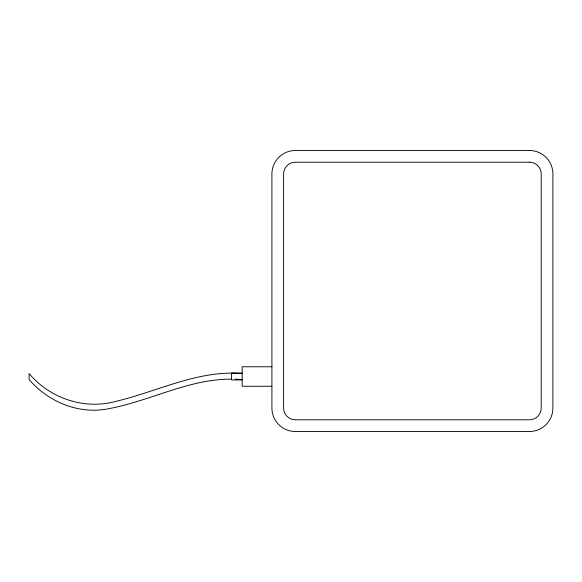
<?xml version="1.0" encoding="UTF-8"?>
<svg xmlns="http://www.w3.org/2000/svg" width="582" height="582" viewBox="0 0 582 582"><rect width="100%" height="100%" fill="white"/><g stroke="black" fill="none" stroke-linecap="round" stroke-linejoin="round"><path stroke-width="0.87" d="M231.658 379.173C189.07 378.817 150.891 400.685 109.823 408.469C79.93 415.046 48.699 402.409 29.1 379.486L29.1 373.549C50.03 398.532 84.586 410.092 116.138 401.318C157.875 391.417 198.091 369.825 242.141 373.542M271.91 366.769L242.141 366.769L242.141 386.259L271.91 386.259M242.141 373.077L231.585 373.077L231.585 379.937L242.141 379.951M235.128 379.18L242.141 379.486M529.482 150.505L295.321 150.505A23.418 23.418 0 0 0 271.91 173.916L271.91 408.084A23.418 23.418 0 0 0 295.321 431.495L529.482 431.495A23.418 23.418 0 0 0 552.9 408.084L552.9 173.916A23.418 23.418 0 0 0 529.482 150.505M529.482 162.211L295.321 162.211A11.705 11.705 0 0 0 283.616 173.916L283.616 408.084A11.705 11.705 0 0 0 295.321 419.789L529.482 419.789A11.705 11.705 0 0 0 541.195 408.084L541.195 173.916A11.705 11.705 0 0 0 529.482 162.211"/></g></svg>
